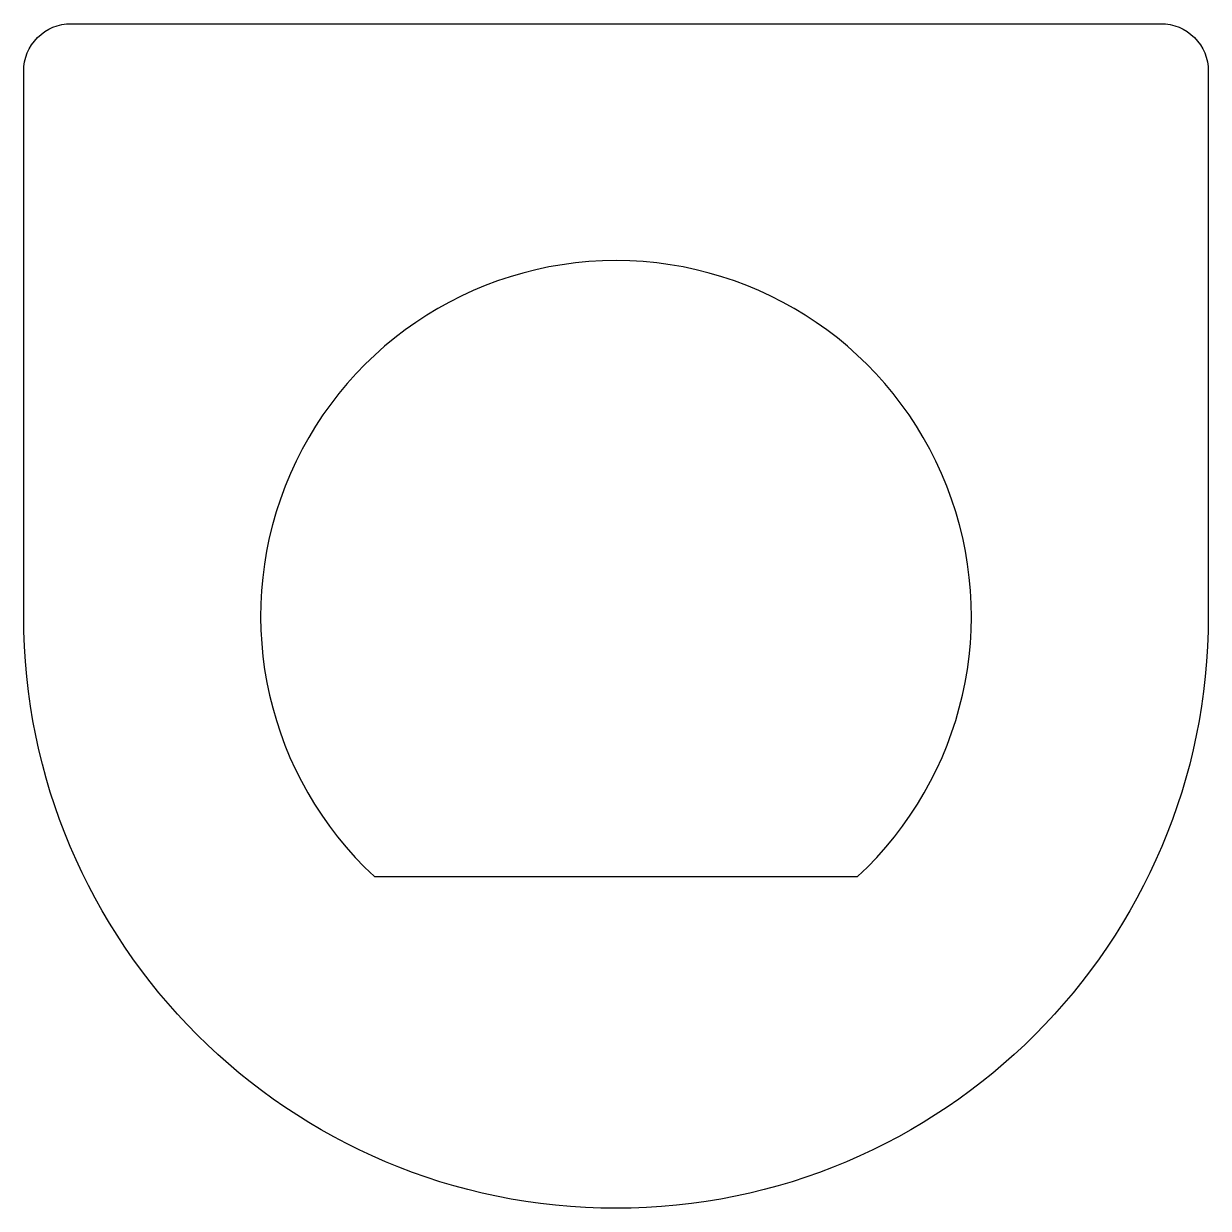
# Model space of a CAD drawing. Header units: millimetres. Extents: x 520.9 to 545.9, y 441.7 to 466.7.
import ezdxf

# ---------------------------------------------------------------- set-up
doc = ezdxf.new("R2010")
doc.units = ezdxf.units.MM
doc.layers.add('OLÇÜ', color=5, linetype='Continuous')

msp = doc.modelspace()

# ---------------------------------------------------------------- linework, layer by layer
at = {"layer": 'OLÇÜ', "color": 0, "ltscale": 0.5}
for points in [[(520.893, 454.175), (520.893, 465.675, -0.414214), (521.893, 466.675), (544.893, 466.675, -0.414214), (545.893, 465.675), (545.893, 454.175, -1)], [(538.492, 448.675, 2.54951), (528.294, 448.675)]]:
    msp.add_lwpolyline(points, format="xyb", close=True, dxfattribs=at)

doc.saveas('drawing.dxf')
